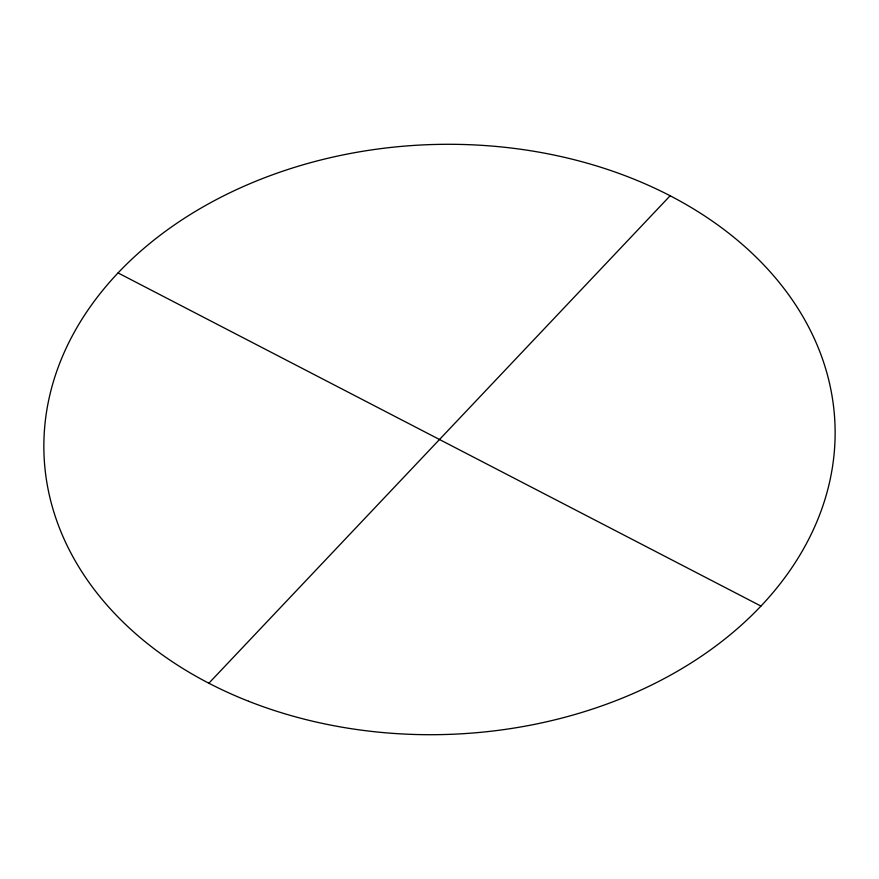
<?xml version="1.0" encoding="UTF-8"?>
<svg xmlns="http://www.w3.org/2000/svg" width="879" height="879" viewBox="0 0 879 879"><rect width="100%" height="100%" fill="white"/><g stroke="black" fill="none" stroke-linecap="round" stroke-linejoin="round"><path stroke-width="1.32" d="M208.861 683.225L670.139 195.775M118.05 272.929L760.95 606.07M248.658 701.277A395.759 295.025 -2.2 0 0 835.05 426.787A395.759 295.025 -2.2 0 0 234.792 190.435A395.759 295.025 -2.2 0 0 248.658 701.277"/></g></svg>
